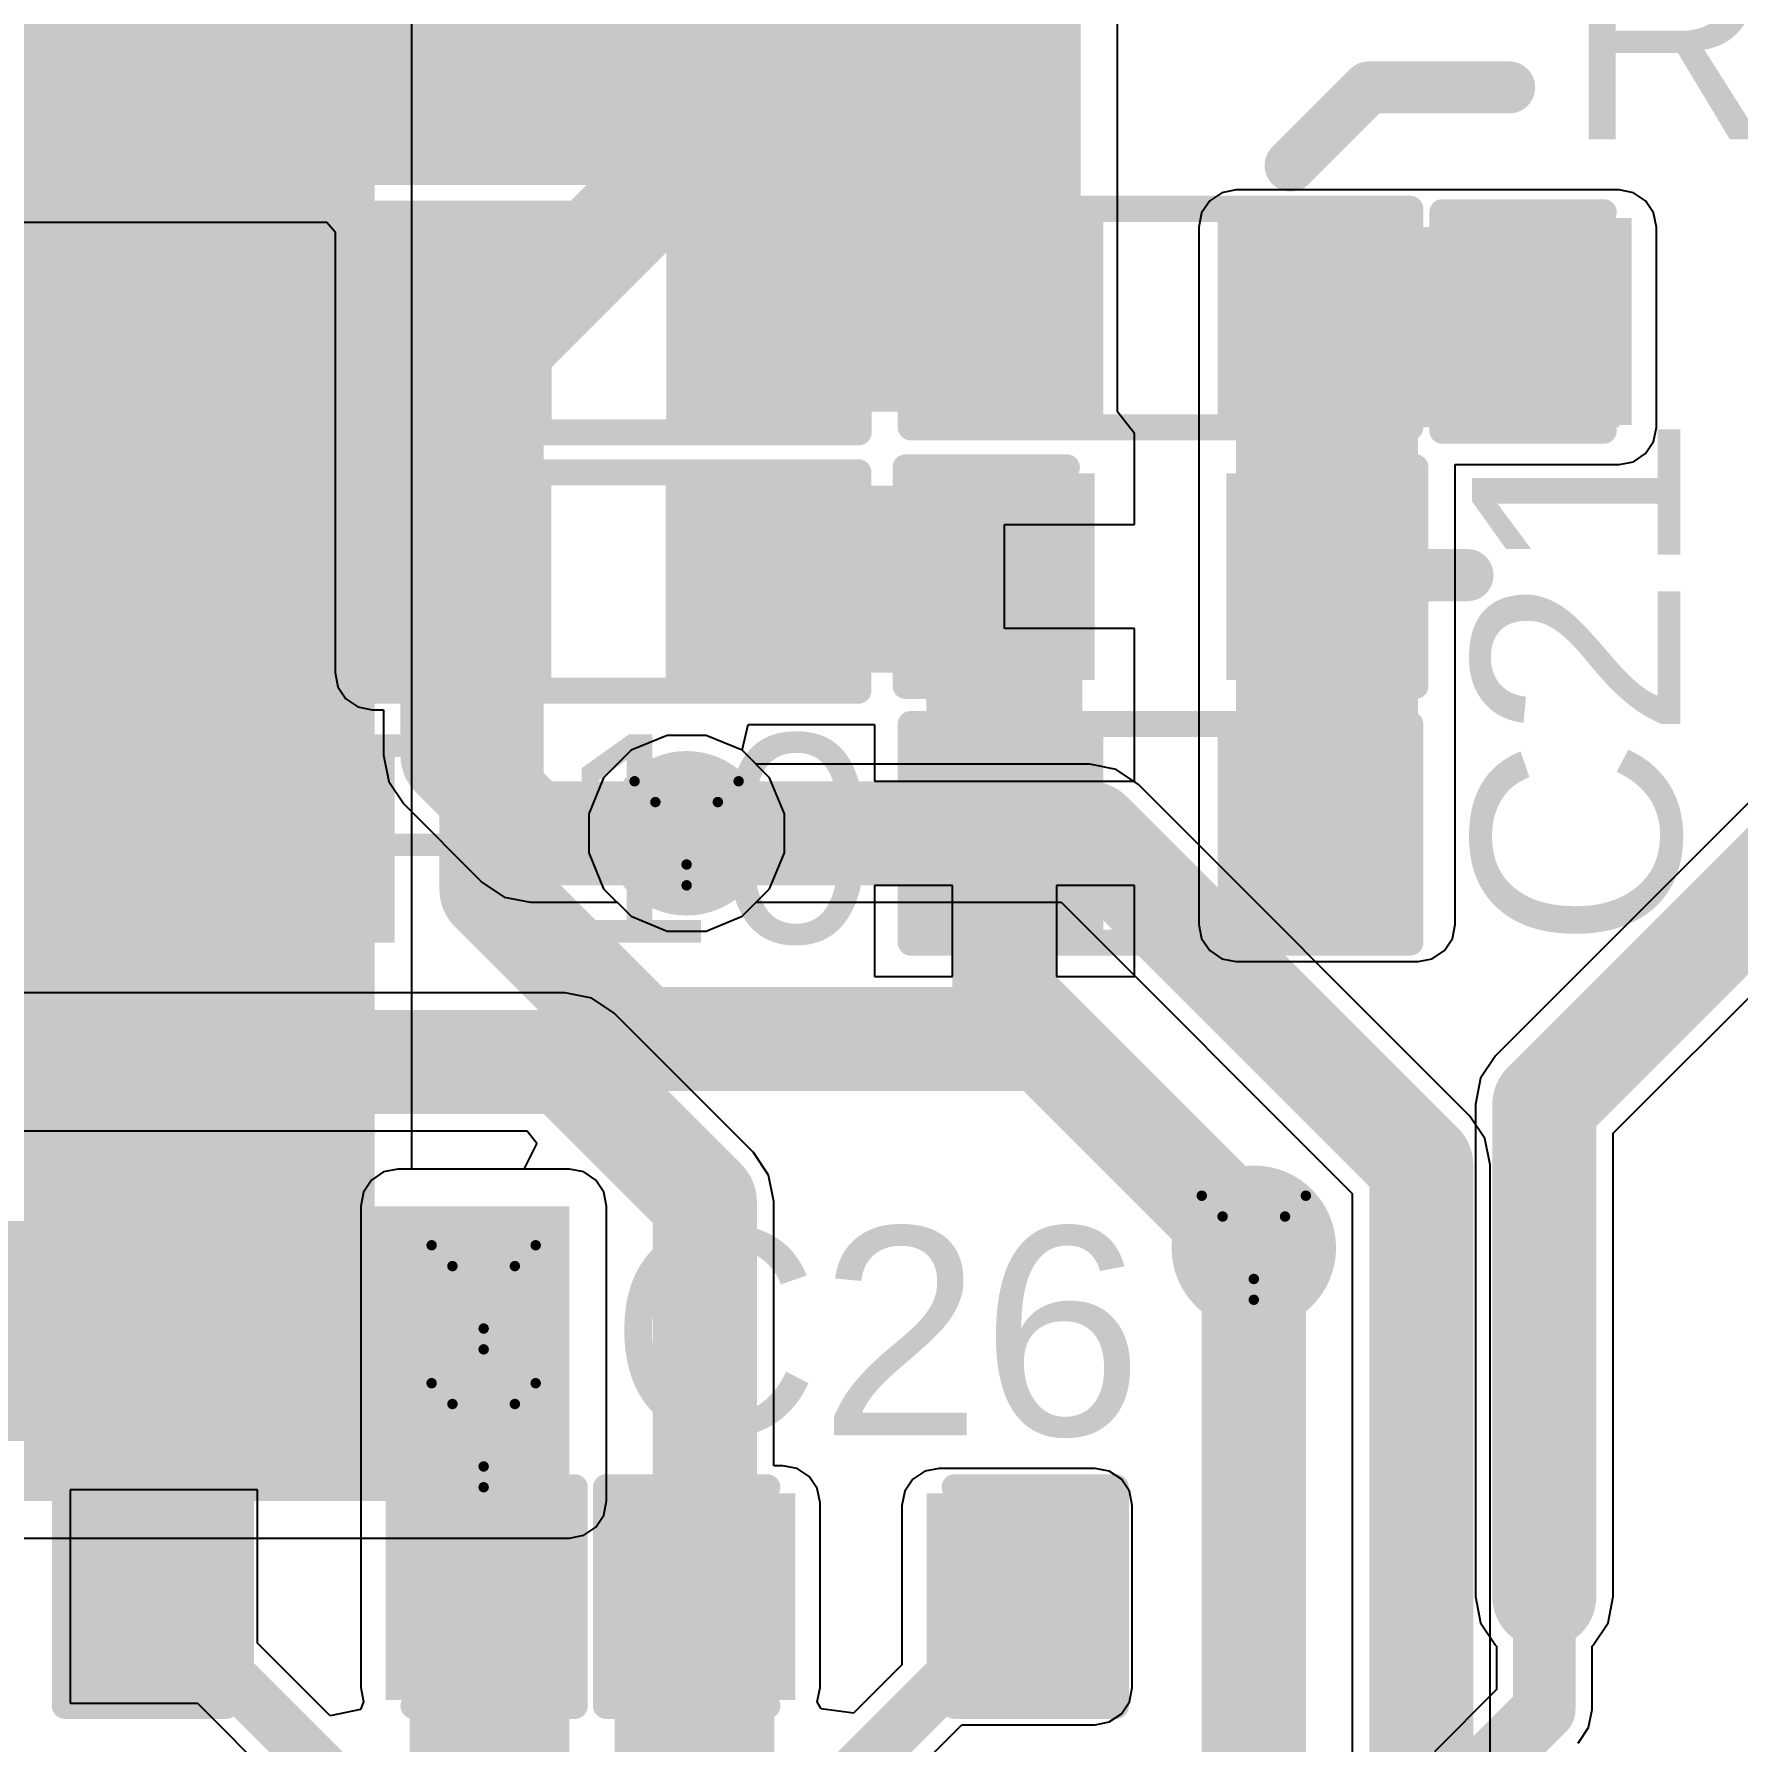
# Model space of a CAD drawing. Header units: millimetres. Extents: x -6 to 194, y -120 to 229.
# Drawn here: x 58 to 66.32, y 21.47 to 29.8 of the extents above; entities that cross this region are included whole.
import ezdxf

# ---------------------------------------------------------------- set-up
doc = ezdxf.new("R2010")
doc.units = ezdxf.units.MM
for name, color, linetype in [('BottomLayer', 5, 'Continuous'), ('BottomSolder', 6, 'Continuous'), ('DrillDrawing', 1, 'Continuous'), ('TopLayer', 1, 'Continuous'), ('TopOverlay', 2, 'Continuous'), ('TopPaste', 8, 'Continuous'), ('TopSolder', 216, 'Continuous'), ('ViaHoleLayer', 16, 'Continuous')]:
    doc.layers.add(name, color=color, linetype=linetype)
doc.styles.add('Arial', font='', dxfattribs={"height": 0.2})
doc.styles.get('Arial').set_extended_font_data('Arial')

# ---------------------------------------------------------------- blocks, each defined once
blk = doc.blocks.new('R___0603_18')
at = {"layer": 'TopLayer'}
for points in [[(-0.381, 0.4445), (-0.381, -0.4445), (-1.143, -0.4445), (-1.143, 0.4445)], [(1.143, 0.4445), (1.143, -0.4445), (0.381, -0.4445), (0.381, 0.4445)]]:
    blk.add_hatch(color=1, dxfattribs=at).paths.add_polyline_path(points)
at = {"layer": 'TopPaste'}
for points in [[(-0.381, 0.4445), (-0.381, -0.4445), (-1.143, -0.4445), (-1.143, 0.4445)], [(1.143, 0.4445), (1.143, -0.4445), (0.381, -0.4445), (0.381, 0.4445)]]:
    blk.add_hatch(color=8, dxfattribs=at).paths.add_polyline_path(points)
at = {"layer": 'TopSolder'}
for points in [[(-0.2794, 0.5461), (-0.2794, -0.5461), (-1.2446, -0.5461), (-1.2446, 0.5461)], [(1.2446, 0.5461), (1.2446, -0.5461), (0.2794, -0.5461), (0.2794, 0.5461)]]:
    blk.add_hatch(color=216, dxfattribs=at).paths.add_polyline_path(points)
at = {"layer": 'TopOverlay', "const_width": 0.127}
for points in [[(1.2192, 0.5334), (-1.2192, 0.5334)], [(-1.2192, 0.5334), (-1.2192, -0.5334)], [(1.2192, 0.5334), (1.2192, -0.5334)], [(1.2192, -0.5334), (-1.2192, -0.5334)]]:
    blk.add_lwpolyline(points, dxfattribs=at)
at = {"layer": 'TopOverlay', "const_width": 0.0635}
for points in [[(-1.25095, 0.5334, 1), (-1.18745, 0.5334, 1)], [(-1.25095, 0.5334, 1), (-1.18745, 0.5334, 1)], [(1.18745, 0.5334, 1), (1.25095, 0.5334, 1)], [(1.18745, 0.5334, 1), (1.25095, 0.5334, 1)], [(-1.25095, -0.5334, 1), (-1.18745, -0.5334, 1)], [(-1.25095, -0.5334, 1), (-1.18745, -0.5334, 1)], [(1.18745, -0.5334, 1), (1.25095, -0.5334, 1)], [(1.18745, -0.5334, 1), (1.25095, -0.5334, 1)]]:
    blk.add_lwpolyline(points, format="xyb", close=True, dxfattribs=at)
blk = doc.blocks.new('R___0603_19')
at = {"layer": 'TopLayer'}
for points in [[(-0.381, 0.4445), (-0.381, -0.4445), (-1.143, -0.4445), (-1.143, 0.4445)], [(1.143, 0.4445), (1.143, -0.4445), (0.381, -0.4445), (0.381, 0.4445)]]:
    blk.add_hatch(color=1, dxfattribs=at).paths.add_polyline_path(points)
at = {"layer": 'TopPaste'}
for points in [[(-0.381, 0.4445), (-0.381, -0.4445), (-1.143, -0.4445), (-1.143, 0.4445)], [(1.143, 0.4445), (1.143, -0.4445), (0.381, -0.4445), (0.381, 0.4445)]]:
    blk.add_hatch(color=8, dxfattribs=at).paths.add_polyline_path(points)
at = {"layer": 'TopSolder'}
for points in [[(-0.2794, 0.5461), (-0.2794, -0.5461), (-1.2446, -0.5461), (-1.2446, 0.5461)], [(1.2446, 0.5461), (1.2446, -0.5461), (0.2794, -0.5461), (0.2794, 0.5461)]]:
    blk.add_hatch(color=216, dxfattribs=at).paths.add_polyline_path(points)
at = {"layer": 'TopOverlay', "const_width": 0.127}
for points in [[(-1.2192, 0.5334), (1.2192, 0.5334)], [(-1.2192, -0.5334), (-1.2192, 0.5334)], [(1.2192, -0.5334), (1.2192, 0.5334)], [(-1.2192, -0.5334), (1.2192, -0.5334)]]:
    blk.add_lwpolyline(points, dxfattribs=at)
at = {"layer": 'TopOverlay', "const_width": 0.0635}
for points in [[(-1.25095, 0.5334, 1), (-1.18745, 0.5334, 1)], [(-1.25095, 0.5334, 1), (-1.18745, 0.5334, 1)], [(1.18745, 0.5334, 1), (1.25095, 0.5334, 1)], [(1.18745, 0.5334, 1), (1.25095, 0.5334, 1)], [(-1.25095, -0.5334, 1), (-1.18745, -0.5334, 1)], [(-1.25095, -0.5334, 1), (-1.18745, -0.5334, 1)], [(1.18745, -0.5334, 1), (1.25095, -0.5334, 1)], [(1.18745, -0.5334, 1), (1.25095, -0.5334, 1)]]:
    blk.add_lwpolyline(points, format="xyb", close=True, dxfattribs=at)
blk = doc.blocks.new('R___0603_20')
at = {"layer": 'TopLayer'}
for points in [[(-0.381, 0.4445), (-0.381, -0.4445), (-1.143, -0.4445), (-1.143, 0.4445)], [(1.143, 0.4445), (1.143, -0.4445), (0.381, -0.4445), (0.381, 0.4445)]]:
    blk.add_hatch(color=1, dxfattribs=at).paths.add_polyline_path(points)
at = {"layer": 'TopPaste'}
for points in [[(-0.381, 0.4445), (-0.381, -0.4445), (-1.143, -0.4445), (-1.143, 0.4445)], [(1.143, 0.4445), (1.143, -0.4445), (0.381, -0.4445), (0.381, 0.4445)]]:
    blk.add_hatch(color=8, dxfattribs=at).paths.add_polyline_path(points)
at = {"layer": 'TopSolder'}
for points in [[(-0.2794, 0.5461), (-0.2794, -0.5461), (-1.2446, -0.5461), (-1.2446, 0.5461)], [(1.2446, 0.5461), (1.2446, -0.5461), (0.2794, -0.5461), (0.2794, 0.5461)]]:
    blk.add_hatch(color=216, dxfattribs=at).paths.add_polyline_path(points)
at = {"layer": 'TopOverlay', "const_width": 0.127}
for points in [[(-1.2192, 0.5334), (1.2192, 0.5334)], [(-1.2192, -0.5334), (-1.2192, 0.5334)], [(1.2192, -0.5334), (1.2192, 0.5334)], [(-1.2192, -0.5334), (1.2192, -0.5334)]]:
    blk.add_lwpolyline(points, dxfattribs=at)
at = {"layer": 'TopOverlay', "const_width": 0.0635}
for points in [[(-1.25095, 0.5334, 1), (-1.18745, 0.5334, 1)], [(-1.25095, 0.5334, 1), (-1.18745, 0.5334, 1)], [(1.18745, 0.5334, 1), (1.25095, 0.5334, 1)], [(1.18745, 0.5334, 1), (1.25095, 0.5334, 1)], [(-1.25095, -0.5334, 1), (-1.18745, -0.5334, 1)], [(-1.25095, -0.5334, 1), (-1.18745, -0.5334, 1)], [(1.18745, -0.5334, 1), (1.25095, -0.5334, 1)], [(1.18745, -0.5334, 1), (1.25095, -0.5334, 1)]]:
    blk.add_lwpolyline(points, format="xyb", close=True, dxfattribs=at)
blk = doc.blocks.new('R___0603_21')
at = {"layer": 'TopLayer'}
for points in [[(-0.381, 0.4445), (-0.381, -0.4445), (-1.143, -0.4445), (-1.143, 0.4445)], [(1.143, 0.4445), (1.143, -0.4445), (0.381, -0.4445), (0.381, 0.4445)]]:
    blk.add_hatch(color=1, dxfattribs=at).paths.add_polyline_path(points)
at = {"layer": 'TopPaste'}
for points in [[(-0.381, 0.4445), (-0.381, -0.4445), (-1.143, -0.4445), (-1.143, 0.4445)], [(1.143, 0.4445), (1.143, -0.4445), (0.381, -0.4445), (0.381, 0.4445)]]:
    blk.add_hatch(color=8, dxfattribs=at).paths.add_polyline_path(points)
at = {"layer": 'TopSolder'}
for points in [[(-0.2794, 0.5461), (-0.2794, -0.5461), (-1.2446, -0.5461), (-1.2446, 0.5461)], [(1.2446, 0.5461), (1.2446, -0.5461), (0.2794, -0.5461), (0.2794, 0.5461)]]:
    blk.add_hatch(color=216, dxfattribs=at).paths.add_polyline_path(points)
at = {"layer": 'TopOverlay', "const_width": 0.127}
for points in [[(1.2192, 0.5334), (-1.2192, 0.5334)], [(-1.2192, 0.5334), (-1.2192, -0.5334)], [(1.2192, 0.5334), (1.2192, -0.5334)], [(1.2192, -0.5334), (-1.2192, -0.5334)]]:
    blk.add_lwpolyline(points, dxfattribs=at)
at = {"layer": 'TopOverlay', "const_width": 0.0635}
for points in [[(-1.25095, 0.5334, 1), (-1.18745, 0.5334, 1)], [(-1.25095, 0.5334, 1), (-1.18745, 0.5334, 1)], [(1.18745, 0.5334, 1), (1.25095, 0.5334, 1)], [(1.18745, 0.5334, 1), (1.25095, 0.5334, 1)], [(-1.25095, -0.5334, 1), (-1.18745, -0.5334, 1)], [(-1.25095, -0.5334, 1), (-1.18745, -0.5334, 1)], [(1.18745, -0.5334, 1), (1.25095, -0.5334, 1)], [(1.18745, -0.5334, 1), (1.25095, -0.5334, 1)]]:
    blk.add_lwpolyline(points, format="xyb", close=True, dxfattribs=at)
blk = doc.blocks.new('SOD_123_43')
at = {"layer": 'TopLayer'}
for points in [[(-1.1, 0.45), (-1.1, -0.45), (-2.05, -0.45), (-2.05, 0.45)], [(2.05, 0.45), (2.05, -0.45), (1.1, -0.45), (1.1, 0.45)]]:
    blk.add_hatch(color=1, dxfattribs=at).paths.add_polyline_path(points)
at = {"layer": 'TopOverlay'}
for points in [[(0.9652, 0.508), (2.8194, 0.508), (2.8194, 0.8), (0.9652, 0.8)], [(2.1195, -0.7872), (2.8191, -0.7872), (2.8191, 0.7876), (2.1195, 0.7876)], [(0.9652, -0.8), (2.8194, -0.8), (2.8194, -0.508), (0.9652, -0.508)]]:
    blk.add_hatch(color=2, dxfattribs=at).paths.add_polyline_path(points)
at = {"layer": 'TopPaste'}
for points in [[(-1.1, 0.45), (-1.1, -0.45), (-2.05, -0.45), (-2.05, 0.45)], [(2.05, 0.45), (2.05, -0.45), (1.1, -0.45), (1.1, 0.45)]]:
    blk.add_hatch(color=8, dxfattribs=at).paths.add_polyline_path(points)
at = {"layer": 'TopSolder'}
for points in [[(-0.9984, 0.5516), (-0.9984, -0.5516), (-2.1516, -0.5516), (-2.1516, 0.5516)], [(2.1516, 0.5516), (2.1516, -0.5516), (0.9984, -0.5516), (0.9984, 0.5516)]]:
    blk.add_hatch(color=216, dxfattribs=at).paths.add_polyline_path(points)
at = {"layer": 'TopOverlay', "const_width": 0.127}
for points in [[(-1.3716, 0.7366), (0.9652, 0.7366)], [(-1.3716, 0.5842), (-1.3716, 0.7366)], [(-1.3716, -0.7366), (-1.3716, -0.5842)], [(-1.3716, -0.7366), (0.9652, -0.7366)]]:
    blk.add_lwpolyline(points, dxfattribs=at)
at = {"layer": 'TopOverlay', "const_width": 0.0635}
for points in [[(-1.4033, 0.7366, 1), (-1.3398, 0.7366, 1)], [(-1.4033, 0.7366, 1), (-1.3398, 0.7366, 1)], [(0.9335, 0.7366, 1), (0.997, 0.7366, 1)], [(-1.4033, 0.5842, 1), (-1.3398, 0.5842, 1)], [(-1.4033, -0.5842, 1), (-1.3398, -0.5842, 1)], [(-1.4033, -0.7366, 1), (-1.3398, -0.7366, 1)], [(-1.4033, -0.7366, 1), (-1.3398, -0.7366, 1)], [(0.9335, -0.7366, 1), (0.997, -0.7366, 1)]]:
    blk.add_lwpolyline(points, format="xyb", close=True, dxfattribs=at)
blk = doc.blocks.new('C___0603_50')
at = {"layer": 'TopLayer'}
for points in [[(-0.381, 0.4445), (-0.381, -0.4445), (-1.143, -0.4445), (-1.143, 0.4445)], [(1.143, 0.4445), (1.143, -0.4445), (0.381, -0.4445), (0.381, 0.4445)]]:
    blk.add_hatch(color=1, dxfattribs=at).paths.add_polyline_path(points)
at = {"layer": 'TopPaste'}
for points in [[(-0.381, 0.4445), (-0.381, -0.4445), (-1.143, -0.4445), (-1.143, 0.4445)], [(1.143, 0.4445), (1.143, -0.4445), (0.381, -0.4445), (0.381, 0.4445)]]:
    blk.add_hatch(color=8, dxfattribs=at).paths.add_polyline_path(points)
at = {"layer": 'TopSolder'}
for points in [[(-0.321, 0.5045), (-0.321, -0.5045), (-1.203, -0.5045), (-1.203, 0.5045)], [(1.203, 0.5045), (1.203, -0.5045), (0.321, -0.5045), (0.321, 0.5045)]]:
    blk.add_hatch(color=216, dxfattribs=at).paths.add_polyline_path(points)
at = {"layer": 'TopOverlay', "const_width": 0.127}
for points in [[(-0.4572, 0.5334), (-1.2446, 0.5334)], [(-1.2446, 0.5334), (-1.2446, -0.5334)], [(1.2446, 0.5334), (0.4572, 0.5334)], [(1.2446, 0.5334), (1.2446, -0.5334)], [(-0.4572, -0.5334), (-1.2446, -0.5334)], [(1.2446, -0.5334), (0.4572, -0.5334)]]:
    blk.add_lwpolyline(points, dxfattribs=at)
at = {"layer": 'TopOverlay', "const_width": 0.0635}
for points in [[(-1.2764, 0.5334, 1), (-1.2128, 0.5334, 1)], [(-1.2764, 0.5334, 1), (-1.2128, 0.5334, 1)], [(-0.4889, 0.5334, 1), (-0.4254, 0.5334, 1)], [(0.4254, 0.5334, 1), (0.4889, 0.5334, 1)], [(1.2128, 0.5334, 1), (1.2764, 0.5334, 1)], [(1.2128, 0.5334, 1), (1.2764, 0.5334, 1)], [(-1.2764, -0.5334, 1), (-1.2128, -0.5334, 1)], [(-1.2764, -0.5334, 1), (-1.2128, -0.5334, 1)], [(-0.4889, -0.5334, 1), (-0.4254, -0.5334, 1)], [(0.4254, -0.5334, 1), (0.4889, -0.5334, 1)], [(1.2128, -0.5334, 1), (1.2764, -0.5334, 1)], [(1.2128, -0.5334, 1), (1.2764, -0.5334, 1)]]:
    blk.add_lwpolyline(points, format="xyb", close=True, dxfattribs=at)
blk = doc.blocks.new('C___0603_51')
at = {"layer": 'TopLayer'}
for points in [[(-0.381, 0.4445), (-0.381, -0.4445), (-1.143, -0.4445), (-1.143, 0.4445)], [(1.143, 0.4445), (1.143, -0.4445), (0.381, -0.4445), (0.381, 0.4445)]]:
    blk.add_hatch(color=1, dxfattribs=at).paths.add_polyline_path(points)
at = {"layer": 'TopPaste'}
for points in [[(-0.381, 0.4445), (-0.381, -0.4445), (-1.143, -0.4445), (-1.143, 0.4445)], [(1.143, 0.4445), (1.143, -0.4445), (0.381, -0.4445), (0.381, 0.4445)]]:
    blk.add_hatch(color=8, dxfattribs=at).paths.add_polyline_path(points)
at = {"layer": 'TopSolder'}
for points in [[(-0.321, 0.5045), (-0.321, -0.5045), (-1.203, -0.5045), (-1.203, 0.5045)], [(1.203, 0.5045), (1.203, -0.5045), (0.321, -0.5045), (0.321, 0.5045)]]:
    blk.add_hatch(color=216, dxfattribs=at).paths.add_polyline_path(points)
at = {"layer": 'TopOverlay', "const_width": 0.127}
for points in [[(-1.2446, 0.5334), (-0.4572, 0.5334)], [(-1.2446, -0.5334), (-1.2446, 0.5334)], [(0.4572, 0.5334), (1.2446, 0.5334)], [(1.2446, -0.5334), (1.2446, 0.5334)], [(-1.2446, -0.5334), (-0.4572, -0.5334)], [(0.4572, -0.5334), (1.2446, -0.5334)]]:
    blk.add_lwpolyline(points, dxfattribs=at)
at = {"layer": 'TopOverlay', "const_width": 0.0635}
for points in [[(-1.2764, 0.5334, 1), (-1.2128, 0.5334, 1)], [(-1.2764, 0.5334, 1), (-1.2128, 0.5334, 1)], [(-0.4889, 0.5334, 1), (-0.4254, 0.5334, 1)], [(0.4254, 0.5334, 1), (0.4889, 0.5334, 1)], [(1.2128, 0.5334, 1), (1.2764, 0.5334, 1)], [(1.2128, 0.5334, 1), (1.2764, 0.5334, 1)], [(-1.2764, -0.5334, 1), (-1.2128, -0.5334, 1)], [(-1.2764, -0.5334, 1), (-1.2128, -0.5334, 1)], [(-0.4889, -0.5334, 1), (-0.4254, -0.5334, 1)], [(0.4254, -0.5334, 1), (0.4889, -0.5334, 1)], [(1.2128, -0.5334, 1), (1.2764, -0.5334, 1)], [(1.2128, -0.5334, 1), (1.2764, -0.5334, 1)]]:
    blk.add_lwpolyline(points, format="xyb", close=True, dxfattribs=at)
blk = doc.blocks.new('C___0603_55')
at = {"layer": 'TopLayer'}
for points in [[(-0.381, 0.4445), (-0.381, -0.4445), (-1.143, -0.4445), (-1.143, 0.4445)], [(1.143, 0.4445), (1.143, -0.4445), (0.381, -0.4445), (0.381, 0.4445)]]:
    blk.add_hatch(color=1, dxfattribs=at).paths.add_polyline_path(points)
at = {"layer": 'TopPaste'}
for points in [[(-0.381, 0.4445), (-0.381, -0.4445), (-1.143, -0.4445), (-1.143, 0.4445)], [(1.143, 0.4445), (1.143, -0.4445), (0.381, -0.4445), (0.381, 0.4445)]]:
    blk.add_hatch(color=8, dxfattribs=at).paths.add_polyline_path(points)
at = {"layer": 'TopSolder'}
for points in [[(-0.321, 0.5045), (-0.321, -0.5045), (-1.203, -0.5045), (-1.203, 0.5045)], [(1.203, 0.5045), (1.203, -0.5045), (0.321, -0.5045), (0.321, 0.5045)]]:
    blk.add_hatch(color=216, dxfattribs=at).paths.add_polyline_path(points)
at = {"layer": 'TopOverlay', "const_width": 0.127}
for points in [[(-1.2446, 0.5334), (-0.4572, 0.5334)], [(-1.2446, -0.5334), (-1.2446, 0.5334)], [(0.4572, 0.5334), (1.2446, 0.5334)], [(1.2446, -0.5334), (1.2446, 0.5334)], [(-1.2446, -0.5334), (-0.4572, -0.5334)], [(0.4572, -0.5334), (1.2446, -0.5334)]]:
    blk.add_lwpolyline(points, dxfattribs=at)
at = {"layer": 'TopOverlay', "const_width": 0.0635}
for points in [[(-1.2764, 0.5334, 1), (-1.2128, 0.5334, 1)], [(-1.2764, 0.5334, 1), (-1.2128, 0.5334, 1)], [(-0.4889, 0.5334, 1), (-0.4254, 0.5334, 1)], [(0.4254, 0.5334, 1), (0.4889, 0.5334, 1)], [(1.2128, 0.5334, 1), (1.2764, 0.5334, 1)], [(1.2128, 0.5334, 1), (1.2764, 0.5334, 1)], [(-1.2764, -0.5334, 1), (-1.2128, -0.5334, 1)], [(-1.2764, -0.5334, 1), (-1.2128, -0.5334, 1)], [(-0.4889, -0.5334, 1), (-0.4254, -0.5334, 1)], [(0.4254, -0.5334, 1), (0.4889, -0.5334, 1)], [(1.2128, -0.5334, 1), (1.2764, -0.5334, 1)], [(1.2128, -0.5334, 1), (1.2764, -0.5334, 1)]]:
    blk.add_lwpolyline(points, format="xyb", close=True, dxfattribs=at)
blk = doc.blocks.new('C___0603_56')
at = {"layer": 'TopLayer'}
for points in [[(-0.381, 0.4445), (-0.381, -0.4445), (-1.143, -0.4445), (-1.143, 0.4445)], [(1.143, 0.4445), (1.143, -0.4445), (0.381, -0.4445), (0.381, 0.4445)]]:
    blk.add_hatch(color=1, dxfattribs=at).paths.add_polyline_path(points)
at = {"layer": 'TopPaste'}
for points in [[(-0.381, 0.4445), (-0.381, -0.4445), (-1.143, -0.4445), (-1.143, 0.4445)], [(1.143, 0.4445), (1.143, -0.4445), (0.381, -0.4445), (0.381, 0.4445)]]:
    blk.add_hatch(color=8, dxfattribs=at).paths.add_polyline_path(points)
at = {"layer": 'TopSolder'}
for points in [[(-0.321, 0.5045), (-0.321, -0.5045), (-1.203, -0.5045), (-1.203, 0.5045)], [(1.203, 0.5045), (1.203, -0.5045), (0.321, -0.5045), (0.321, 0.5045)]]:
    blk.add_hatch(color=216, dxfattribs=at).paths.add_polyline_path(points)
at = {"layer": 'TopOverlay', "const_width": 0.127}
for points in [[(-1.2446, 0.5334), (-0.4572, 0.5334)], [(-1.2446, -0.5334), (-1.2446, 0.5334)], [(0.4572, 0.5334), (1.2446, 0.5334)], [(1.2446, -0.5334), (1.2446, 0.5334)], [(-1.2446, -0.5334), (-0.4572, -0.5334)], [(0.4572, -0.5334), (1.2446, -0.5334)]]:
    blk.add_lwpolyline(points, dxfattribs=at)
at = {"layer": 'TopOverlay', "const_width": 0.0635}
for points in [[(-1.2764, 0.5334, 1), (-1.2128, 0.5334, 1)], [(-1.2764, 0.5334, 1), (-1.2128, 0.5334, 1)], [(-0.4889, 0.5334, 1), (-0.4254, 0.5334, 1)], [(0.4254, 0.5334, 1), (0.4889, 0.5334, 1)], [(1.2128, 0.5334, 1), (1.2764, 0.5334, 1)], [(1.2128, 0.5334, 1), (1.2764, 0.5334, 1)], [(-1.2764, -0.5334, 1), (-1.2128, -0.5334, 1)], [(-1.2764, -0.5334, 1), (-1.2128, -0.5334, 1)], [(-0.4889, -0.5334, 1), (-0.4254, -0.5334, 1)], [(0.4254, -0.5334, 1), (0.4889, -0.5334, 1)], [(1.2128, -0.5334, 1), (1.2764, -0.5334, 1)], [(1.2128, -0.5334, 1), (1.2764, -0.5334, 1)]]:
    blk.add_lwpolyline(points, format="xyb", close=True, dxfattribs=at)

msp = doc.modelspace()

# ---------------------------------------------------------------- hatches: boundary and pattern name
at = {"layer": 'BottomLayer'}
for points in [[(57.734, 22.6414), (59.6646, 22.6414), (59.6646, 35.1536), (57.734, 35.1536)], [(58.1231, 22.6414), (60.6148, 22.6414), (60.6148, 24.0792), (58.1231, 24.0792)]]:
    msp.add_hatch(color=5, dxfattribs=at).paths.add_polyline_path(points)
h = msp.add_hatch(color=5, dxfattribs=at)
edge = h.paths.add_edge_path()
edge.add_arc((61.1866, 25.8998), 0.3, 0, 360)
h = msp.add_hatch(color=5, dxfattribs=at)
edge = h.paths.add_edge_path()
edge.add_arc((63.9554, 23.8768), 0.3, 0, 360)
h = msp.add_hatch(color=5, dxfattribs=at)
edge = h.paths.add_edge_path()
edge.add_arc((60.1959, 23.6349), 0.3, 0, 360)
h = msp.add_hatch(color=5, dxfattribs=at)
edge = h.paths.add_edge_path()
edge.add_arc((60.1959, 22.9618), 0.3, 0, 360)
at = {"layer": 'BottomSolder'}
h = msp.add_hatch(color=6, dxfattribs=at)
edge = h.paths.add_edge_path()
edge.add_arc((61.1866, 25.8998), 0.4016, 0, 360)
h = msp.add_hatch(color=6, dxfattribs=at)
edge = h.paths.add_edge_path()
edge.add_arc((63.9554, 23.8768), 0.4016, 0, 360)
h = msp.add_hatch(color=6, dxfattribs=at)
edge = h.paths.add_edge_path()
edge.add_arc((60.1959, 23.6349), 0.4016, 0, 360)
h = msp.add_hatch(color=6, dxfattribs=at)
edge = h.paths.add_edge_path()
edge.add_arc((60.1959, 22.9618), 0.4016, 0, 360)
at = {"layer": 'TopLayer'}
for points in [[(56.5482, 29.0648), (63.1095, 29.0648), (63.1095, 29.9648), (56.5482, 29.9648)], [(61.1887, 27.9572), (63.1095, 27.9572), (63.1095, 29.9648), (61.1887, 29.9648)], [(63.8683, 27.881), (65.7396, 27.881), (65.7396, 28.8589), (63.8683, 28.8589)], [(63.8683, 25.4553), (64.7573, 25.4553), (64.7573, 28.8589), (63.8683, 28.8589)], [(59.6518, 26.6842), (60.4246, 26.6842), (60.4246, 28.8351), (59.6518, 28.8351)], [(61.1866, 26.6842), (63.119, 26.6842), (63.119, 27.5971), (61.1866, 27.5971)], [(62.357, 25.4553), (63.119, 25.4553), (63.119, 27.5971), (62.357, 27.5971)], [(59.7771, 21.7297), (60.6148, 21.7297), (60.6148, 24.0792), (59.7771, 24.0792)], [(59.8349, 20.1087), (60.6148, 20.1087), (60.6148, 22.6313), (59.8349, 22.6313)], [(60.8349, 21.7297), (61.6567, 21.7297), (61.6567, 22.6319), (60.8349, 22.6319)], [(60.8349, 20.1087), (61.6148, 20.1087), (61.6148, 22.6319), (60.8349, 22.6319)], [(62.4187, 21.7297), (63.1807, 21.7297), (63.1807, 22.6187), (62.4187, 22.6187)]]:
    msp.add_hatch(color=1, dxfattribs=at).paths.add_polyline_path(points)
h = msp.add_hatch(color=1, dxfattribs=at)
edge = h.paths.add_edge_path()
edge.add_arc((61.1866, 25.8998), 0.3, 0, 360)
h = msp.add_hatch(color=1, dxfattribs=at)
edge = h.paths.add_edge_path()
edge.add_arc((63.9554, 23.8768), 0.3, 0, 360)
h = msp.add_hatch(color=1, dxfattribs=at)
edge = h.paths.add_edge_path()
edge.add_arc((60.1959, 23.6349), 0.3, 0, 360)
h = msp.add_hatch(color=1, dxfattribs=at)
edge = h.paths.add_edge_path()
edge.add_arc((60.1959, 22.9618), 0.3, 0, 360)
at = {"layer": 'TopSolder'}
h = msp.add_hatch(color=216, dxfattribs=at)
edge = h.paths.add_edge_path()
edge.add_arc((61.1866, 25.8998), 0.4016, 0, 360)
h = msp.add_hatch(color=216, dxfattribs=at)
edge = h.paths.add_edge_path()
edge.add_arc((63.9554, 23.8768), 0.4016, 0, 360)
h = msp.add_hatch(color=216, dxfattribs=at)
edge = h.paths.add_edge_path()
edge.add_arc((60.1959, 23.6349), 0.4016, 0, 360)
h = msp.add_hatch(color=216, dxfattribs=at)
edge = h.paths.add_edge_path()
edge.add_arc((60.1959, 22.9618), 0.4016, 0, 360)
at = {"layer": 'ViaHoleLayer'}
h = msp.add_hatch(color=16, dxfattribs=at)
edge = h.paths.add_edge_path()
edge.add_arc((61.1866, 25.8998), 0.15, 0, 360)
h = msp.add_hatch(color=16, dxfattribs=at)
edge = h.paths.add_edge_path()
edge.add_arc((63.9554, 23.8768), 0.15, 0, 360)
h = msp.add_hatch(color=16, dxfattribs=at)
edge = h.paths.add_edge_path()
edge.add_arc((60.1959, 23.6349), 0.15, 0, 360)
h = msp.add_hatch(color=16, dxfattribs=at)
edge = h.paths.add_edge_path()
edge.add_arc((60.1959, 22.9618), 0.15, 0, 360)

# ---------------------------------------------------------------- linework, layer by layer
at = {"layer": 'BottomLayer'}
for p, q in [((59.8459, 24.2605), (59.8459, 35.1536)), ((61.0916, 26.3776), (60.916, 26.3049)), ((61.2817, 26.3776), (61.0916, 26.3776)), ((61.4573, 26.3049), (61.2817, 26.3776)), ((60.916, 26.3049), (60.7816, 26.1705)), ((61.5257, 26.2365), (61.4573, 26.3049)), ((63.1544, 26.2365), (61.5257, 26.2365)), ((63.2833, 26.2109), (63.1544, 26.2365)), ((63.3925, 26.1379), (63.2833, 26.2109)), ((60.7816, 26.1705), (60.7088, 25.9949)), ((65.0107, 24.5197), (63.3925, 26.1379)), ((60.7088, 25.9949), (60.7088, 25.8048)), ((60.7088, 25.8048), (60.7816, 25.6292)), ((60.7816, 25.6292), (60.916, 25.4948)), ((61.4573, 25.4948), (61.5257, 25.5632)), ((61.5257, 25.5632), (63.015, 25.5632)), ((63.015, 25.5632), (64.436, 24.1422)), ((60.916, 25.4948), (61.0916, 25.422)), ((61.2817, 25.422), (61.4573, 25.4948)), ((61.0916, 25.422), (61.2817, 25.422)), ((65.0837, 24.4105), (65.0107, 24.5197)), ((65.1093, 24.2816), (65.0837, 24.4105)), ((60.6148, 24.2605), (59.8459, 24.2605)), ((60.6842, 24.2467), (60.6148, 24.2605)), ((65.1093, 15.0475), (65.1093, 24.2816)), ((60.743, 24.2074), (60.6842, 24.2467)), ((60.7823, 24.1486), (60.743, 24.2074)), ((60.7961, 24.0792), (60.7823, 24.1486)), ((64.436, 24.1422), (64.436, 15.1869)), ((60.7961, 22.6414), (60.7961, 24.0792)), ((60.7823, 22.572), (60.7961, 22.6414)), ((60.6842, 22.4739), (60.743, 22.5132)), ((60.743, 22.5132), (60.7823, 22.572)), ((57.734, 22.4601), (60.6148, 22.4601)), ((60.6148, 22.4601), (60.6842, 22.4739))]:
    msp.add_line(p, q, dxfattribs=at)
at = {"layer": 'BottomLayer', "const_width": 0.508}
for points in [[(61.23, 29.2362), (61.23, 31.2547)], [(60.2341, 28.2404), (61.23, 29.2362)], [(60.2341, 25.6244), (60.2341, 28.2404)], [(61.1866, 25.8998), (63.1544, 25.8998)], [(63.1544, 25.8998), (64.7726, 24.2816)], [(60.2341, 25.6244), (60.9624, 24.8961)], [(60.9624, 24.8961), (62.9361, 24.8961)], [(62.9361, 24.8961), (63.9554, 23.8768)], [(64.7726, 15.0475), (64.7726, 24.2816)], [(63.9554, 15.7716), (63.9554, 23.8768)]]:
    msp.add_lwpolyline(points, dxfattribs=at)
at = {"layer": 'BottomLayer', "const_width": 0.254}
for points in [[(61.103, 29.2362, 1), (61.357, 29.2362, 1)], [(61.103, 29.2362, 1), (61.357, 29.2362, 1)], [(60.1071, 28.2404, 1), (60.3611, 28.2404, 1)], [(60.1071, 28.2404, 1), (60.3611, 28.2404, 1)], [(61.0596, 25.8998, 1), (61.3136, 25.8998, 1)], [(63.0274, 25.8998, 1), (63.2814, 25.8998, 1)], [(63.0274, 25.8998, 1), (63.2814, 25.8998, 1)], [(60.1071, 25.6244, 1), (60.3611, 25.6244, 1)], [(60.1071, 25.6244, 1), (60.3611, 25.6244, 1)], [(60.8354, 24.8961, 1), (61.0894, 24.8961, 1)], [(60.8354, 24.8961, 1), (61.0894, 24.8961, 1)], [(62.8091, 24.8961, 1), (63.0631, 24.8961, 1)], [(62.8091, 24.8961, 1), (63.0631, 24.8961, 1)], [(64.6456, 24.2816, 1), (64.8996, 24.2816, 1)], [(64.6456, 24.2816, 1), (64.8996, 24.2816, 1)], [(63.8284, 23.8768, 1), (64.0824, 23.8768, 1)], [(63.8284, 23.8768, 1), (64.0824, 23.8768, 1)]]:
    msp.add_lwpolyline(points, format="xyb", close=True, dxfattribs=at)
at = {"layer": 'DrillDrawing', "const_width": 0.0508}
for points in [[(60.9326, 26.1538), (61.4406, 26.1538)], [(60.9326, 26.1538), (61.1866, 25.6458)], [(61.1866, 25.6458), (61.4406, 26.1538)], [(61.0342, 26.0522), (61.339, 26.0522)], [(61.0342, 26.0522), (61.1866, 25.7474)], [(61.1866, 25.7474), (61.339, 26.0522)], [(63.7014, 24.1308), (64.2094, 24.1308)], [(63.7014, 24.1308), (63.9554, 23.6228)], [(63.9554, 23.6228), (64.2094, 24.1308)], [(63.803, 24.0292), (64.1078, 24.0292)], [(63.803, 24.0292), (63.9554, 23.7244)], [(63.9554, 23.7244), (64.1078, 24.0292)], [(59.9419, 23.8889), (60.4499, 23.8889)], [(59.9419, 23.8889), (60.1959, 23.3809)], [(60.1959, 23.3809), (60.4499, 23.8889)], [(60.0435, 23.7873), (60.3483, 23.7873)], [(60.0435, 23.7873), (60.1959, 23.4825)], [(60.1959, 23.4825), (60.3483, 23.7873)], [(59.9419, 23.2158), (60.4499, 23.2158)], [(59.9419, 23.2158), (60.1959, 22.7078)], [(60.1959, 22.7078), (60.4499, 23.2158)], [(60.0435, 23.1142), (60.3483, 23.1142)], [(60.0435, 23.1142), (60.1959, 22.8094)], [(60.1959, 22.8094), (60.3483, 23.1142)]]:
    msp.add_lwpolyline(points, dxfattribs=at)
at = {"layer": 'DrillDrawing', "const_width": 0.0254}
for points in [[(60.9199, 26.1538, 1), (60.9453, 26.1538, 1)], [(60.9199, 26.1538, 1), (60.9453, 26.1538, 1)], [(61.4279, 26.1538, 1), (61.4533, 26.1538, 1)], [(61.4279, 26.1538, 1), (61.4533, 26.1538, 1)], [(61.0215, 26.0522, 1), (61.0469, 26.0522, 1)], [(61.0215, 26.0522, 1), (61.0469, 26.0522, 1)], [(61.3263, 26.0522, 1), (61.3517, 26.0522, 1)], [(61.3263, 26.0522, 1), (61.3517, 26.0522, 1)], [(61.1739, 25.7474, 1), (61.1993, 25.7474, 1)], [(61.1739, 25.7474, 1), (61.1993, 25.7474, 1)], [(61.1739, 25.6458, 1), (61.1993, 25.6458, 1)], [(61.1739, 25.6458, 1), (61.1993, 25.6458, 1)], [(63.6887, 24.1308, 1), (63.7141, 24.1308, 1)], [(63.6887, 24.1308, 1), (63.7141, 24.1308, 1)], [(64.1967, 24.1308, 1), (64.2221, 24.1308, 1)], [(64.1967, 24.1308, 1), (64.2221, 24.1308, 1)], [(63.7903, 24.0292, 1), (63.8157, 24.0292, 1)], [(63.7903, 24.0292, 1), (63.8157, 24.0292, 1)], [(64.0951, 24.0292, 1), (64.1205, 24.0292, 1)], [(64.0951, 24.0292, 1), (64.1205, 24.0292, 1)], [(59.9292, 23.8889, 1), (59.9546, 23.8889, 1)], [(59.9292, 23.8889, 1), (59.9546, 23.8889, 1)], [(60.4372, 23.8889, 1), (60.4626, 23.8889, 1)], [(60.4372, 23.8889, 1), (60.4626, 23.8889, 1)], [(60.0308, 23.7873, 1), (60.0562, 23.7873, 1)], [(60.0308, 23.7873, 1), (60.0562, 23.7873, 1)], [(60.3356, 23.7873, 1), (60.361, 23.7873, 1)], [(60.3356, 23.7873, 1), (60.361, 23.7873, 1)], [(63.9427, 23.7244, 1), (63.9681, 23.7244, 1)], [(63.9427, 23.7244, 1), (63.9681, 23.7244, 1)], [(63.9427, 23.6228, 1), (63.9681, 23.6228, 1)], [(63.9427, 23.6228, 1), (63.9681, 23.6228, 1)], [(60.1832, 23.4825, 1), (60.2086, 23.4825, 1)], [(60.1832, 23.4825, 1), (60.2086, 23.4825, 1)], [(60.1832, 23.3809, 1), (60.2086, 23.3809, 1)], [(60.1832, 23.3809, 1), (60.2086, 23.3809, 1)], [(59.9292, 23.2158, 1), (59.9546, 23.2158, 1)], [(59.9292, 23.2158, 1), (59.9546, 23.2158, 1)], [(60.4372, 23.2158, 1), (60.4626, 23.2158, 1)], [(60.4372, 23.2158, 1), (60.4626, 23.2158, 1)], [(60.0308, 23.1142, 1), (60.0562, 23.1142, 1)], [(60.0308, 23.1142, 1), (60.0562, 23.1142, 1)], [(60.3356, 23.1142, 1), (60.361, 23.1142, 1)], [(60.3356, 23.1142, 1), (60.361, 23.1142, 1)], [(60.1832, 22.8094, 1), (60.2086, 22.8094, 1)], [(60.1832, 22.8094, 1), (60.2086, 22.8094, 1)], [(60.1832, 22.7078, 1), (60.2086, 22.7078, 1)], [(60.1832, 22.7078, 1), (60.2086, 22.7078, 1)]]:
    msp.add_lwpolyline(points, format="xyb", close=True, dxfattribs=at)
at = {"layer": 'TopLayer'}
for p, q in [((63.2908, 27.9572), (63.2908, 29.9648)), ((63.7989, 29.0264), (63.7401, 28.9871)), ((63.8683, 29.0402), (63.7989, 29.0264)), ((65.7396, 29.0402), (63.8683, 29.0402)), ((65.809, 29.0264), (65.7396, 29.0402)), ((65.8678, 28.9871), (65.809, 29.0264)), ((63.7008, 28.9283), (63.687, 28.8589)), ((63.7401, 28.9871), (63.7008, 28.9283)), ((65.9071, 28.9283), (65.8678, 28.9871)), ((65.9209, 28.8589), (65.9071, 28.9283)), ((56.5482, 28.8835), (59.4308, 28.8835)), ((59.4308, 28.8835), (59.4705, 28.8351)), ((63.687, 28.8589), (63.687, 27.881)), ((65.9209, 27.881), (65.9209, 28.8589)), ((59.4705, 28.8351), (59.4705, 26.6842)), ((63.373, 27.8511), (63.2908, 27.9572)), ((63.373, 27.4066), (63.373, 27.8511)), ((63.373, 27.8511), (63.373, 27.8511)), ((63.687, 27.881), (63.687, 25.4553)), ((65.9071, 27.8117), (65.9209, 27.881)), ((65.8678, 27.7528), (65.9071, 27.8117)), ((64.9386, 25.4553), (64.9386, 27.6997)), ((64.9386, 27.6997), (65.7396, 27.6997)), ((65.7396, 27.6997), (65.809, 27.7135)), ((65.809, 27.7135), (65.8678, 27.7528)), ((62.738, 26.8986), (62.738, 27.4066)), ((62.738, 27.4066), (63.373, 27.4066)), ((63.373, 26.8986), (62.738, 26.8986)), ((63.373, 26.4541), (63.373, 26.8986)), ((59.4705, 26.6842), (59.4843, 26.6149)), ((59.4843, 26.6149), (59.5236, 26.5561)), ((59.5236, 26.5561), (59.5824, 26.5168)), ((59.5824, 26.5168), (59.6518, 26.503)), ((59.6518, 26.503), (59.707, 26.503)), ((59.707, 26.503), (59.707, 26.2808)), ((61.4591, 26.3127), (61.4865, 26.4302)), ((61.4865, 26.4302), (62.103, 26.4302)), ((62.103, 26.4302), (62.103, 26.1538)), ((63.373, 26.1538), (63.373, 26.4541)), ((59.707, 26.2808), (59.7326, 26.152)), ((61.4589, 26.3032), (61.4591, 26.3127)), ((61.5917, 26.1705), (61.4589, 26.3032)), ((66.5459, 26.2245), (65.1354, 24.814)), ((59.7326, 26.152), (59.8056, 26.0428)), ((61.6644, 25.9949), (61.5917, 26.1705)), ((62.103, 26.1538), (62.738, 26.1538)), ((62.738, 26.1538), (63.373, 26.1538)), ((59.8056, 26.0428), (60.1866, 25.6618)), ((61.6644, 25.8048), (61.6644, 25.9949)), ((65.7101, 24.4364), (67.1206, 25.847)), ((61.5917, 25.6292), (61.6644, 25.8048)), ((60.1866, 25.6618), (60.2958, 25.5888)), ((61.4573, 25.4948), (61.5917, 25.6292)), ((62.484, 25.6458), (62.103, 25.6458)), ((62.103, 25.6458), (62.103, 25.2013)), ((62.484, 25.2013), (62.484, 25.6458)), ((63.373, 25.6458), (62.992, 25.6458)), ((62.992, 25.6458), (62.992, 25.2013)), ((63.373, 25.2013), (63.373, 25.6458)), ((60.2958, 25.5888), (60.4246, 25.5632)), ((60.4246, 25.5632), (60.8476, 25.5632)), ((60.8476, 25.5632), (60.916, 25.4948)), ((60.916, 25.4948), (61.0916, 25.422)), ((61.2817, 25.422), (61.4573, 25.4948)), ((63.687, 25.4553), (63.7008, 25.386)), ((64.9248, 25.386), (64.9386, 25.4553)), ((61.0916, 25.422), (61.2817, 25.422)), ((63.7008, 25.386), (63.7401, 25.3271)), ((64.8855, 25.3271), (64.9248, 25.386)), ((63.7401, 25.3271), (63.7989, 25.2878)), ((63.7989, 25.2878), (63.8683, 25.274)), ((63.8683, 25.274), (64.7573, 25.274)), ((64.7573, 25.274), (64.8267, 25.2878)), ((64.8267, 25.2878), (64.8855, 25.3271)), ((62.103, 25.2013), (62.484, 25.2013)), ((62.992, 25.2013), (63.373, 25.2013)), ((60.5944, 25.1208), (51.2353, 25.1208)), ((60.7233, 25.0952), (60.5944, 25.1208)), ((60.8325, 25.0222), (60.7233, 25.0952)), ((61.5137, 24.341), (60.8325, 25.0222)), ((65.1354, 24.814), (65.0624, 24.7047)), ((65.0624, 24.7047), (65.0368, 24.5759)), ((65.0368, 24.5759), (65.0368, 22.1744)), ((51.2353, 24.4475), (60.409, 24.4475)), ((60.409, 24.4475), (60.4549, 24.3875)), ((65.7101, 22.1744), (65.7101, 24.4364)), ((60.4549, 24.3875), (60.3921, 24.2605)), ((61.5867, 24.2317), (61.5137, 24.341)), ((59.7771, 24.2605), (59.7077, 24.2467)), ((60.3921, 24.2605), (59.7771, 24.2605)), ((59.6489, 24.2074), (59.6096, 24.1486)), ((59.7077, 24.2467), (59.6489, 24.2074)), ((61.6123, 24.1029), (61.5867, 24.2317)), ((59.6096, 24.1486), (59.5958, 24.0792)), ((61.6123, 22.8132), (61.6123, 24.1029)), ((59.5958, 24.0792), (59.5958, 21.7297)), ((61.6567, 22.8132), (61.6123, 22.8132)), ((61.726, 22.7994), (61.6567, 22.8132)), ((61.7848, 22.7601), (61.726, 22.7994)), ((61.8241, 22.7013), (61.7848, 22.7601)), ((62.3493, 22.7862), (62.2905, 22.7469)), ((62.4187, 22.8), (62.3493, 22.7862)), ((63.1807, 22.8), (62.4187, 22.8)), ((63.25, 22.7862), (63.1807, 22.8)), ((63.3088, 22.7469), (63.25, 22.7862)), ((59.0913, 22.6949), (58.1769, 22.6949)), ((58.1769, 22.6949), (58.1769, 21.6535)), ((59.0913, 21.9465), (59.0913, 22.6949)), ((61.8379, 22.6319), (61.8241, 22.7013)), ((62.2512, 22.6881), (62.2374, 22.6187)), ((62.2905, 22.7469), (62.2512, 22.6881)), ((63.3481, 22.6881), (63.3088, 22.7469)), ((63.3619, 22.6187), (63.3481, 22.6881)), ((61.8379, 21.7297), (61.8379, 22.6319)), ((62.2374, 22.6187), (62.2374, 21.8414)), ((63.3619, 21.7297), (63.3619, 22.6187)), ((65.0368, 22.1744), (65.0624, 22.0455)), ((65.6845, 22.0455), (65.7101, 22.1744)), ((65.0624, 22.0455), (65.1354, 21.9363)), ((65.6115, 21.9363), (65.6845, 22.0455)), ((59.4459, 21.5919), (59.0913, 21.9465)), ((65.1354, 21.9363), (65.1404, 21.933)), ((65.1404, 21.933), (65.1404, 21.7203)), ((65.6065, 21.933), (65.6115, 21.9363)), ((65.6065, 21.6238), (65.6065, 21.933)), ((62.2374, 21.8414), (62.0005, 21.6045)), ((59.5958, 21.7297), (59.6096, 21.6603)), ((61.8241, 21.6603), (61.8379, 21.7297)), ((63.3481, 21.6603), (63.3619, 21.7297)), ((65.1404, 21.7203), (64.8367, 21.4167)), ((58.1769, 21.6535), (58.7983, 21.6535)), ((58.7983, 21.6535), (59.2676, 21.1842)), ((59.5947, 21.6227), (59.4459, 21.5919)), ((59.6096, 21.6603), (59.5947, 21.6227)), ((61.8429, 21.6266), (61.8241, 21.6603)), ((62.0005, 21.6045), (61.8429, 21.6266)), ((63.25, 21.5622), (63.3088, 21.6015)), ((63.3088, 21.6015), (63.3481, 21.6603)), ((65.5888, 21.5346), (65.6065, 21.6238)), ((62.2352, 21.2533), (62.5304, 21.5484)), ((62.5304, 21.5484), (63.1807, 21.5484)), ((63.1807, 21.5484), (63.25, 21.5622)), ((65.5383, 21.459), (65.5888, 21.5346))]:
    msp.add_line(p, q, dxfattribs=at)
for points, const_width in [([(60.0436, 26.2808), (60.0436, 27.1287)], 0.508), ([(60.0436, 26.2808), (60.4246, 25.8998)], 0.508), ([(65.3735, 24.5759), (66.8826, 26.085)], 0.508), ([(60.4246, 25.8998), (61.1866, 25.8998)], 0.508), ([(62.738, 25.0942), (62.738, 25.8998)], 0.508), ([(62.738, 25.8998), (62.865, 25.7728)], 0.508), ([(62.738, 25.0942), (63.9554, 23.8768)], 0.508), ([(50.7892, 24.7841), (60.5944, 24.7841)], 0.508), ([(60.5944, 24.7841), (61.2757, 24.1029)], 0.508), ([(65.3735, 22.1744), (65.3735, 24.5759)], 0.508), ([(61.2757, 22.1742), (61.2757, 24.1029)], 0.508), ([(58.6341, 22.1107), (58.6341, 22.1742)], 0.254), ([(62.7997, 22.1107), (62.7997, 22.1742)], 0.254), ([(65.3735, 21.6238), (65.3735, 22.1744)], 0.3048), ([(58.6341, 22.1107), (59.4748, 21.27)], 0.254), ([(61.9749, 21.286), (62.7997, 22.1107)], 0.254), ([(64.9333, 21.1836), (65.3735, 21.6238)], 0.3048)]:
    msp.add_lwpolyline(points, dxfattribs=dict(at, const_width=const_width))
for points, const_width in [([(59.9166, 27.1287, 1), (60.1706, 27.1287, 1)], 0.254), ([(59.9166, 26.2808, 1), (60.1706, 26.2808, 1)], 0.254), ([(59.9166, 26.2808, 1), (60.1706, 26.2808, 1)], 0.254), ([(60.2976, 25.8998, 1), (60.5516, 25.8998, 1)], 0.254), ([(60.2976, 25.8998, 1), (60.5516, 25.8998, 1)], 0.254), ([(61.0596, 25.8998, 1), (61.3136, 25.8998, 1)], 0.254), ([(62.611, 25.8998, 1), (62.865, 25.8998, 1)], 0.254), ([(62.611, 25.8998, 1), (62.865, 25.8998, 1)], 0.254), ([(62.738, 25.7728, 1), (62.992, 25.7728, 1)], 0.254), ([(62.611, 25.0942, 1), (62.865, 25.0942, 1)], 0.254), ([(62.611, 25.0942, 1), (62.865, 25.0942, 1)], 0.254), ([(60.4674, 24.7841, 1), (60.7214, 24.7841, 1)], 0.254), ([(60.4674, 24.7841, 1), (60.7214, 24.7841, 1)], 0.254), ([(65.2465, 24.5759, 1), (65.5005, 24.5759, 1)], 0.254), ([(65.2465, 24.5759, 1), (65.5005, 24.5759, 1)], 0.254), ([(61.1487, 24.1029, 1), (61.4027, 24.1029, 1)], 0.254), ([(61.1487, 24.1029, 1), (61.4027, 24.1029, 1)], 0.254), ([(63.8284, 23.8768, 1), (64.0824, 23.8768, 1)], 0.254), ([(61.1487, 22.1742, 1), (61.4027, 22.1742, 1)], 0.254), ([(65.2465, 22.1744, 1), (65.5005, 22.1744, 1)], 0.254), ([(58.5706, 22.1742, 1), (58.6976, 22.1742, 1)], 0.127), ([(62.7362, 22.1742, 1), (62.8632, 22.1742, 1)], 0.127), ([(65.2973, 22.1744, 1), (65.4497, 22.1744, 1)], 0.1524), ([(58.5706, 22.1107, 1), (58.6976, 22.1107, 1)], 0.127), ([(58.5706, 22.1107, 1), (58.6976, 22.1107, 1)], 0.127), ([(62.7362, 22.1107, 1), (62.8632, 22.1107, 1)], 0.127), ([(62.7362, 22.1107, 1), (62.8632, 22.1107, 1)], 0.127), ([(65.2973, 21.6238, 1), (65.4497, 21.6238, 1)], 0.1524), ([(65.2973, 21.6238, 1), (65.4497, 21.6238, 1)], 0.1524)]:
    msp.add_lwpolyline(points, format="xyb", close=True, dxfattribs=dict(at, const_width=const_width))
at = {"layer": 'TopOverlay', "const_width": 0.254}
for points in [[(64.135, 29.1592), (64.516, 29.5402)], [(64.516, 29.5402), (65.2018, 29.5402)], [(57.1278, 28.2221), (59.3598, 28.2221)], [(64.7732, 27.1598), (64.9986, 27.1598)]]:
    msp.add_lwpolyline(points, dxfattribs=at)
at = {"layer": 'TopOverlay', "const_width": 0.127}
for points in [[(64.4525, 29.5402, 1), (64.5795, 29.5402, 1)], [(64.4525, 29.5402, 1), (64.5795, 29.5402, 1)], [(65.1383, 29.5402, 1), (65.2653, 29.5402, 1)], [(64.0715, 29.1592, 1), (64.1985, 29.1592, 1)], [(59.2963, 28.2221, 1), (59.4233, 28.2221, 1)], [(64.7097, 27.1598, 1), (64.8367, 27.1598, 1)], [(64.9351, 27.1598, 1), (65.0621, 27.1598, 1)]]:
    msp.add_lwpolyline(points, format="xyb", close=True, dxfattribs=at)

# ---------------------------------------------------------------- block references
for name, p in [('SOD_123_43', (55.4482, 29.5148)), ('R___0603_20', (60.8077, 28.3906)), ('C___0603_56', (66.1206, 28.3978)), ('C___0603_55', (63.5, 27.1526)), ('R___0603_19', (63.5, 25.8998)), ('C___0603_51', (59.3961, 22.1742))]:
    msp.add_blockref(name, p)
at = {"rotation": 180}
for name, p in [('R___0603_21', (63.5, 28.4144)), ('R___0603_18', (60.8056, 27.1287)), ('C___0603_50', (62.0377, 22.1742))]:
    msp.add_blockref(name, p, dxfattribs=at)

# ---------------------------------------------------------------- texts
at = {"layer": 'TopOverlay', "style": 'Arial'}
for s, p in [('R8', (65.473, 29.2864)), ('R11', (57.1419, 26.5432)), ('R10', (59.5126, 25.3666)), ('C25', (57.8132, 22.9618)), ('C26', (60.8104, 22.9618))]:
    msp.add_text(s, height=1.016, dxfattribs=at).set_placement(p)
msp.add_text('C21', height=1.016, rotation=90, dxfattribs=at).set_placement((66.0371, 25.3374))

doc.saveas('drawing.dxf')
